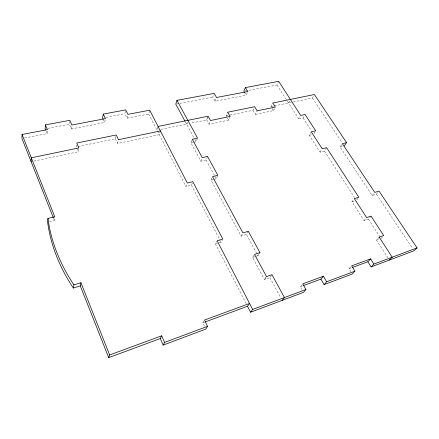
<?xml version="1.0" encoding="UTF-8"?>
<svg xmlns="http://www.w3.org/2000/svg" width="439" height="439" viewBox="0 0 439 439"><rect width="100%" height="100%" fill="white"/><g stroke="black" fill="none" stroke-linecap="round" stroke-linejoin="round"><path stroke-width="0.33" stroke-dasharray="2.19 1.65" d="M24.6 137.967L47.127 133.615L47.379 130.317M49.448 221.563L54.343 220.312L54.732 216.734M105.19 119.918L104.707 122.503L71.425 128.929L69.367 124.27L69.834 120.319M71.425 128.929L71.908 125M76.457 144.958L76.194 146.889L115.413 138.779L116.088 135.607M33.798 161.124L78.323 151.746L78.779 148.552M160.411 130.954L159.297 134.68L117.636 143.46L118.47 139.673M149.518 110.842L148.673 114.019L127.058 118.19L124.868 113.761L125.724 109.898M127.058 118.19L127.787 114.985M157.892 127.052L156.981 130.174L158.292 129.906M186.575 124.061L187.854 120.352M207.521 156.421L206.05 159.977L200.842 161.223L190.992 142.894L192.331 139.256M247.283 92.761L246.219 95.192L215.105 101.195L212.75 97.123L214.155 93.403M193.577 142.318L196.162 141.742L197.539 138.109M208.091 116.22L206.687 119.896L209.096 124.188L228.609 120.072L230.151 116.445M207.625 117.449L206.692 119.902L190.597 123.222M215.105 101.195L216.531 97.491M209.096 124.188L210.522 120.527M192.364 182.822L191.426 185.148L185.96 186.548L187.102 183.639M200.842 161.223L202.275 157.661M228.609 120.072L226.173 115.869L227.687 112.219M248.32 231.271L246.438 234.453L241.088 236.116L211 180.127L212.536 176.654M213.623 179.452L216.246 178.777L217.815 175.309M226.167 115.869L252.957 110.332L254.625 106.726M252.957 110.326L255.438 114.42L257.128 110.837M245.138 90.988L276.982 84.963L278.727 81.358M255.438 114.42L273.524 110.612L271.017 106.595L272.778 103.017M273.524 110.612L275.308 107.056M288.533 102.973L290.388 99.428M246.197 303.706L215.511 244.024L217.19 240.835M215.516 244.035L221.097 242.301L222.238 240.177M276.982 84.963L298.756 118.903L300.056 116.576M293.181 102.007L312.431 98.023L313.742 95.691M298.756 118.903L303.075 117.943L304.386 115.622M241.088 236.111L242.932 232.928M326.616 147.674L324.443 151.027L320.086 152.141L309.27 135.289L311.317 131.865M313.951 133.681L315.679 130.833M204.459 326.226L202.834 322.808L204.206 320.58M271.642 275.193L269.859 277.64L264.437 279.561L252.562 257.468L254.538 254.406M320.086 152.141L322.237 148.788M377.727 192.644L376.432 194.208L372.184 195.525L340.104 147.01L341.976 144.233M371.07 216.12L368.453 219.16L364.024 220.63L351.935 201.792L354.41 198.658M356.764 199.904L358.427 197.819M372.184 195.525L374.324 192.919M301.95 289.526L300.375 286.716L301.955 284.812M364.024 220.625L366.62 217.579M350.953 271.895L349.021 268.712L351.227 266.319M379.214 237.093L376.481 240.04L387.862 257.781M380.926 238.476L382.303 237.005M202.834 322.808L204.75 322.1M300.375 286.716L302.943 285.762M349.021 268.712L351.535 267.785M376.481 240.045L379.022 239.145M252.568 257.474L257.956 255.685L259.959 252.623L257.956 255.685L246.438 234.453M351.935 201.792L355.091 200.821M211 180.127L212.97 179.622M340.104 147.01L343.106 146.236M309.27 135.289L312.37 134.548M190.992 142.894L192.935 142.461M160.926 129.362L187.914 123.782M271.017 106.589L273.612 106.057M274.26 105.92L292.517 102.144M47.824 128.347L69.367 124.27M105.848 117.361L124.868 113.761M176.44 103.999L179.128 103.489M179.798 103.363L212.75 97.123M312.431 98.023L342.03 142.51M376.432 194.208L412.561 248.501M303.075 117.943L311.427 130.877M324.443 151.027L354.498 197.555M368.453 219.16L379.461 236.209M244.501 92.371L246.219 95.192M185.302 121.713L194.565 138.795M194.883 139.382L196.162 141.742M206.05 159.977L216.246 178.777M269.859 277.64L280.883 297.971M191.426 185.148L220.153 240.479M220.466 241.082L221.097 242.306M148.673 114.019L185.96 186.548M115.408 138.773L117.636 143.46M103.105 119.112L104.707 122.503M76.726 148.102L78.323 151.746M46.128 131.239L47.127 133.615M53.585 218.397L54.343 220.312M266.533 276.614L264.432 279.555L266.533 276.619"/><path stroke-width="0.66" d="M247.448 306.142L250.581 312.233L252.644 309.451L217.19 240.835L222.809 239.107L192.831 181.658L187.332 183.052L149.688 110.205L127.93 114.343L125.724 109.898L103.275 114.085L105.431 118.623L71.908 125L69.834 120.319L45.42 124.874L47.428 129.659L22.054 134.482L21.95 138.477L53.333 217.76M31.136 161.684L31.317 157.804L78.872 147.91L76.721 143.032L116.225 134.976L118.47 139.673L160.411 130.954M45.42 124.874L45.135 128.857L45.629 130.048M22.054 134.482L54.732 216.734L47.944 218.457L47.61 222.035A173.015 140.782 26.6 0 0 73.351 288.044L80.299 285.893L80.946 282.721L73.933 284.878L73.351 288.044M103.275 114.085L102.572 117.981L103.105 119.112M379.214 237.093L383.675 235.523L371.07 216.114L366.62 217.579L354.41 198.653L358.844 197.292L326.616 147.674L322.237 148.788L311.317 131.865L315.679 130.833L305.045 114.464L300.704 115.419L278.727 81.358L245.39 87.58L247.815 91.542L216.531 97.491L214.155 93.403L176.95 100.344L175.765 104.125L184.984 121.131M160.284 338.551L163.16 345.109L164.581 342.425L161.667 335.819L160.284 338.551L108.696 357.642L109.646 354.975L80.946 282.721M245.39 87.58L243.815 91.241L244.501 92.371M205.392 321.864L247.514 306.274L249.544 303.453L204.547 320.026L207.559 326.336L205.814 329.074L163.16 345.109M344.308 145.929L346.574 142.604L314.401 94.522L272.778 103.017L275.308 107.056L257.128 110.837L254.625 106.726L227.687 112.219L230.151 116.445L210.522 120.527L208.091 116.22L158.073 126.427M282.178 300.353L284.456 297.554L271.993 274.699L266.533 276.619L254.532 254.395L259.959 252.617L248.315 231.265L242.932 232.928L212.536 176.654L217.815 175.309L207.521 156.421L202.275 157.661L192.331 139.256L197.539 138.109L176.95 100.344M323.411 276.252L320.92 279.111L324.103 284.598L326.632 281.767L323.411 276.252L302.74 283.863L305.934 289.515L303.53 292.33L250.581 312.233M370.615 258.867L367.871 261.737L371.109 266.923L373.885 264.08L370.615 258.867L351.666 265.842L354.921 271.176L352.243 274.018L324.103 284.598M389.327 260.064L392.203 257.221L379.208 237.087M346.574 142.604L342.349 143.679L374.752 192.397L379.022 191.086L417.05 247.914L414.065 250.762L371.109 266.923M164.581 342.425L207.559 326.336M252.644 309.451L305.934 289.515M326.632 281.767L354.921 271.176M373.885 264.08L417.05 247.914M303.585 285.526L320.92 279.111M352.166 267.549L367.871 261.737M109.646 354.975L161.667 335.819M80.299 285.893L108.696 357.642M73.933 284.878A174.398 141.303 26.6 0 1 47.944 218.457"/></g></svg>
